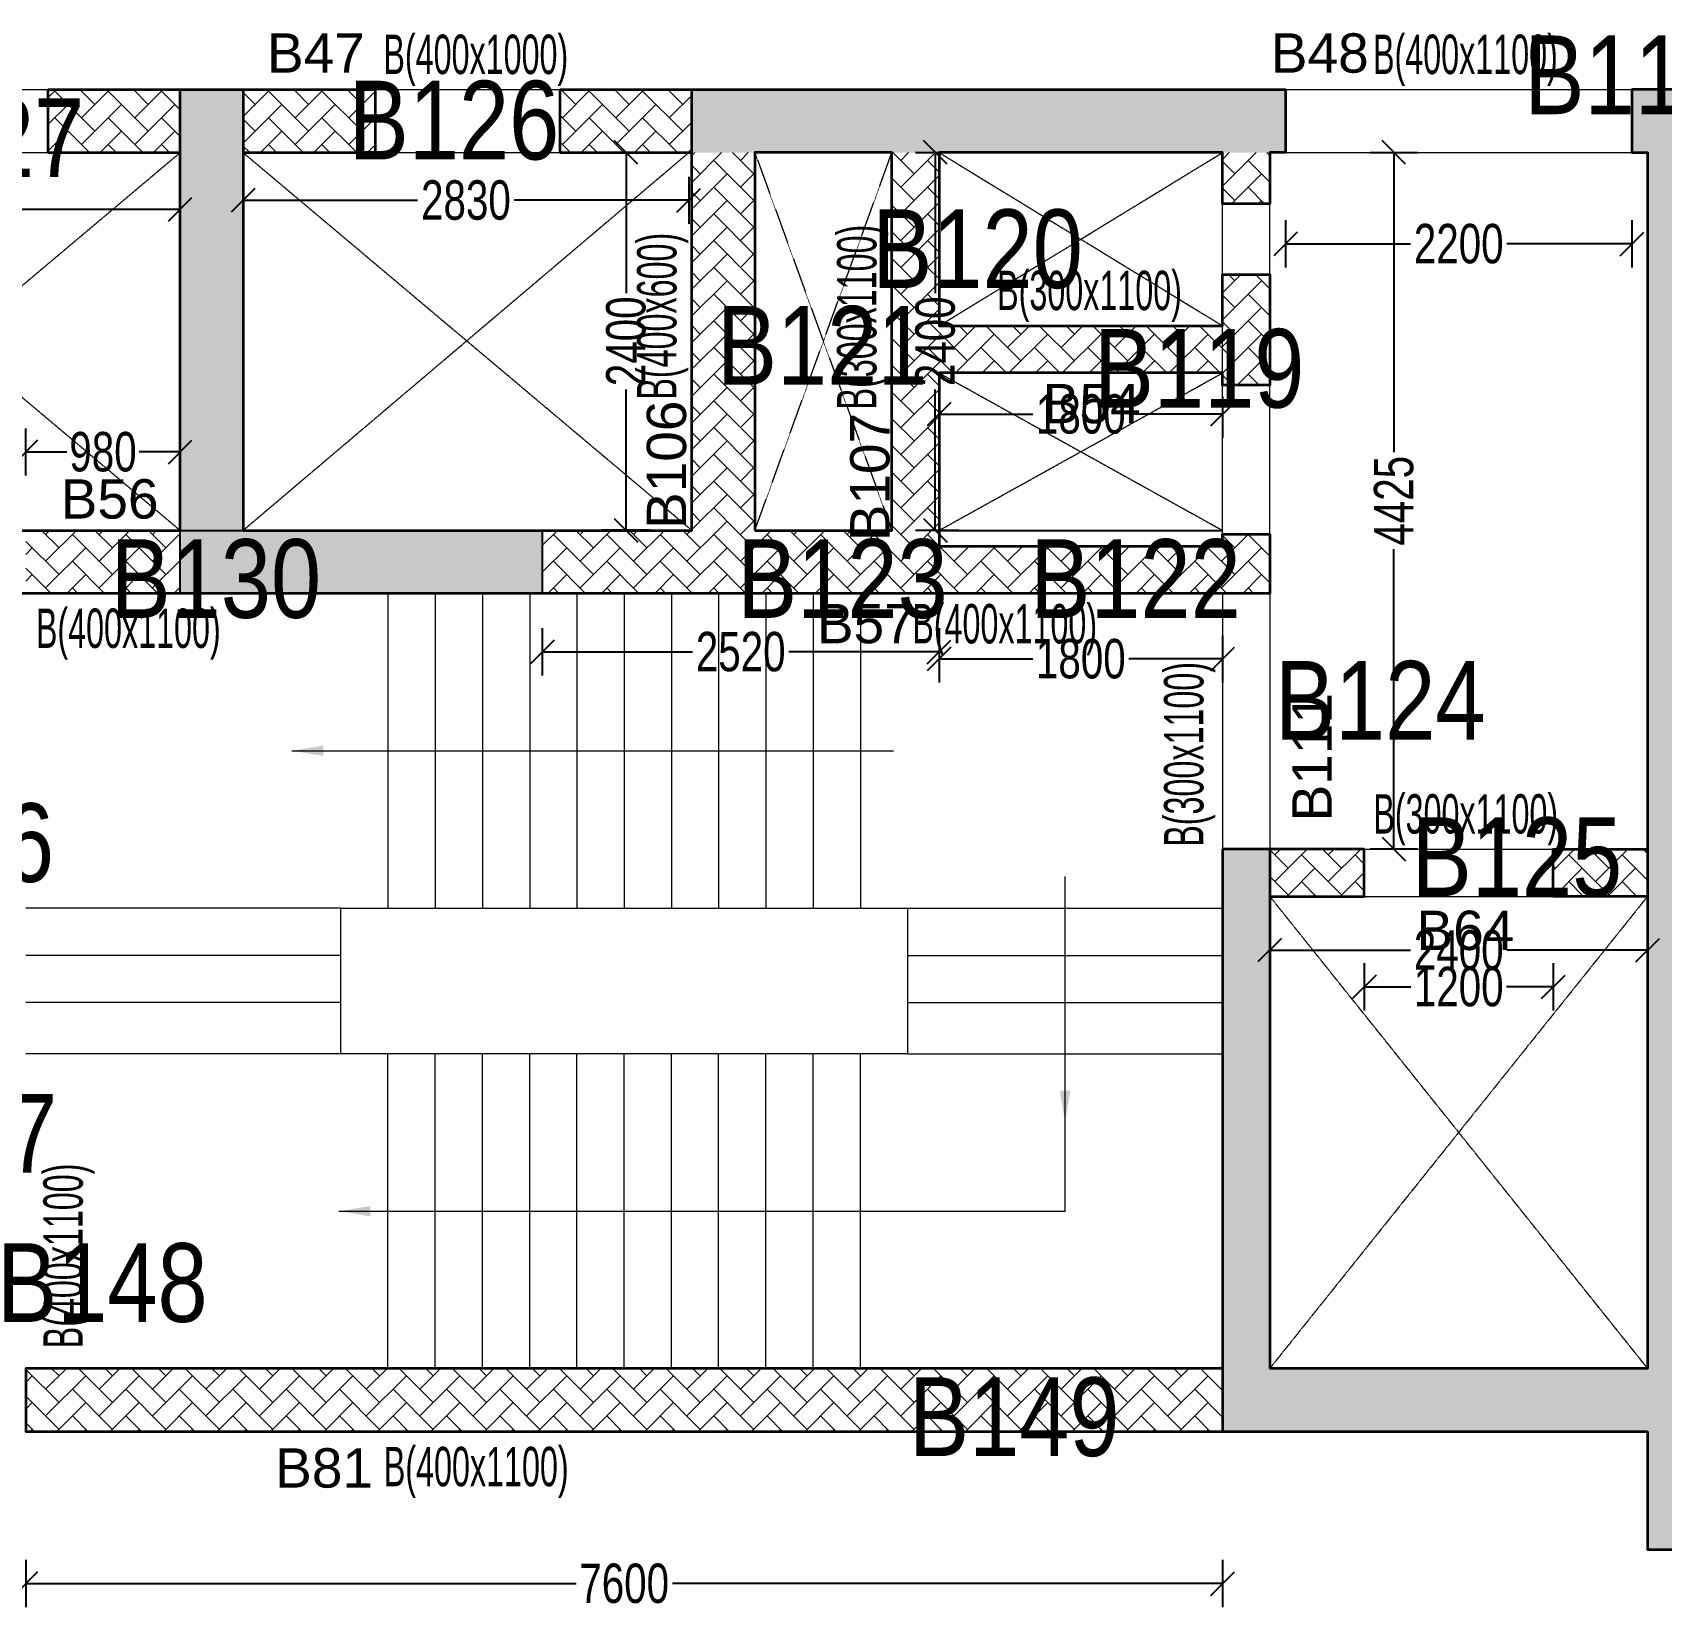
# Model space of a CAD drawing. Header units: millimetres. Extents: x 35 to 69480, y 49 to 28875.
# Drawn here: x 17405 to 27749, y 2217 to 12235 of the extents above; entities that cross this region are included whole.
import ezdxf
from ezdxf.enums import TextEntityAlignment as Align

# ---------------------------------------------------------------- set-up
doc = ezdxf.new("R2010")
doc.units = ezdxf.units.MM
doc.linetypes.add('HIDDEN', pattern=[0.375, 0.25, -0.125])
for name, color, linetype, lineweight in [('A-ANNO-DIMS', 8, 'Continuous', 15), ('A-DETL-MISC', 35, 'Continuous', 15), ('A-HIDD-ABVE', 8, 'HIDDEN', 20), ('S-BEAM', 7, 'Continuous', 18), ('S-BEAM-IDEN', 2, 'Continuous', 9), ('S-COL HATCH', 9, 'Continuous', 0), ('S-COLS', 5, 'Continuous', 35)]:
    doc.layers.add(name, color=color, linetype=linetype, lineweight=lineweight)
for name, color, linetype in [('Abhinav working', 6, 'Continuous'), ('Beam Nos', 7, 'Continuous'), ('changes', 7, 'Continuous'), ('SECTION LINE', 4, 'Continuous')]:
    doc.layers.add(name, color=color, linetype=linetype)
doc.styles.add('Dim.s & Anno.(Misc.)', font='ARIALN.TTF')
doc.styles.add('SC-BBS1', font='SansSerif')
doc.styles.add('SOBHA', font='swisscl.ttf')
doc.styles.add('Swis721 LtCn BT', font='swisscl.ttf', dxfattribs={"width": 0.9, "height": 233.355162})
doc.dimstyles.new('A-GFC-100', dxfattribs={"dimscale": 100, "dimtxt": 1.75, "dimasz": 1.5, "dimexe": 1.5, "dimexo": 0, "dimgap": 1, "dimtad": 1, "dimdsep": 46, "dimtxsty": 'Dim.s & Anno.(Misc.)', "dimblk": 'ARCHTICK', "dimcen": 0, "dimdle": 1.5, "dimclrd": 256, "dimclre": 8, "dimclrt": 6, "dimazin": 2, "dimtfac": 1, "dimtix": 1, "dimtmove": 2, "dimatfit": 3, "dimfxl": 1, "dimtolj": 1, "dimlwd": -1, "dimlwe": 9, "dimarcsym": 0})
doc.dimstyles.new('S-100', dxfattribs={"dimscale": 100, "dimtxt": 2.5, "dimasz": 1.5, "dimexe": 1.5, "dimexo": 1.5, "dimgap": 0.1, "dimtad": 0, "dimdec": 0, "dimrnd": 0.0005, "dimzin": 0, "dimdsep": 46, "dimtxsty": 'SOBHA', "dimblk": 'OBLIQUE', "dimcen": 0.09, "dimclrd": 8, "dimclre": 8, "dimclrt": 6, "dimadec": 0, "dimazin": 0, "dimtfac": 1, "dimtdec": 0, "dimtofl": 0, "dimtmove": 0, "dimatfit": 3, "dimfxl": 1.5, "dimfxlon": 1, "dimtolj": 1, "dimtzin": 0, "dimlwd": -1, "dimlwe": -1, "dimarcsym": 0})
pattern_1 = [(45, (-31802317.5, 20729084.55), (0, 169.7056275), [360, -120]), (135, (-31802232.65, 20729169.4), (1e-14, 169.7056275), [360, -120])]
pattern_2 = [(45, (-31618808, 20746156.34), (0, 169.7056275), [360, -120]), (135, (-31618723.15, 20746241.2), (1e-14, 169.7056275), [360, -120])]

# ---------------------------------------------------------------- blocks, each defined once
blk = doc.blocks.new('_ARCHTICK')
at = {"color": 0, "linetype": 'ByBlock', "const_width": 0.15}
blk.add_lwpolyline([(-0.5, -0.5), (0.5, 0.5)], dxfattribs=at)
blk = doc.blocks.new('A$Cbe320e20')
at = {"layer": 'S-COL HATCH'}
h = blk.add_hatch(dxfattribs=at)
h.set_pattern_fill('AR-HBONE', color=256, scale=30)
h.set_pattern_definition(pattern_2)
h.paths.add_polyline_path([(5935, 2400), (5935, 2800), (5095, 2800), (5095, 2400)])
at = {"layer": 'S-COL HATCH', "transparency": 33554687}
h = blk.add_hatch(color=256, dxfattribs=at)
h.dxf.hatch_style = 1
h.paths.add_polyline_path([(5934, 2800), (6334, 2800), (6334, 0), (5934, 0)])
at = {"layer": 'S-COL HATCH'}
h = blk.add_hatch(dxfattribs=at)
h.set_pattern_fill('AR-HBONE', color=256, scale=30)
h.set_pattern_definition(pattern_2)
h.paths.add_polyline_path([(7175, 2400), (7175, 2800), (6335, 2800), (6335, 2400)])
h = blk.add_hatch(dxfattribs=at)
h.set_pattern_fill('AR-HBONE', color=256, scale=30)
h.set_pattern_definition(pattern_2)
h.paths.add_polyline_path([(9185, 2400), (9185, 2800), (8345, 2800), (8345, 2400), (8675, 2400)])
at = {"layer": 'S-COL HATCH', "transparency": 33554687}
h = blk.add_hatch(color=256, dxfattribs=at)
h.dxf.hatch_style = 1
h.paths.add_polyline_path([(9184, 2800), (12954, 2800), (12954, 2400), (9184, 2400)])
h = blk.add_hatch(color=256, dxfattribs=at)
h.dxf.hatch_style = 1
h.paths.add_polyline_path([(12854, -2025), (12554, -2025), (12554, -5325), (12554, -5725), (15254, -5725), (15254, -6475), (15654, -6475), (15654, -5325), (15654, -5325), (15654, 2800), (15154, 2800), (15154, 2400), (15254, 2400), (15254, -5325), (15254, -5325), (12854, -5325), (12854, -5325)])
at = {"layer": 'S-COL HATCH'}
h = blk.add_hatch(dxfattribs=at)
h.set_pattern_fill('AR-HBONE', color=256, scale=30)
h.set_pattern_definition(pattern_1)
h.paths.add_polyline_path([(10454, 2400), (10754, 2400), (10754, 1300), (12554, 1300), (12554, 1625), (12854, 1625), (12854, 922), (12554, 922), (12554, 1000), (10754, 1000), (10754, -100), (12554, -100), (12554, -23), (12854, -23), (12854, -400), (8234, -400), (8234, 0), (10454, 0)])
h = blk.add_hatch(dxfattribs=at)
h.set_pattern_fill('AR-HBONE', color=256, scale=30)
h.set_pattern_definition(pattern_1)
h.paths.add_polyline_path([(9184, 0), (9584, 0), (9584, 2400), (9184, 2400)])
h = blk.add_hatch(dxfattribs=at)
h.set_pattern_fill('AR-HBONE', color=256, scale=30)
h.set_pattern_definition(pattern_1)
h.paths.add_polyline_path([(12554, 2400), (12854, 2400), (12854, 2075), (12554, 2075)])
h = blk.add_hatch(dxfattribs=at)
h.set_pattern_fill('AR-HBONE', color=256, scale=30)
h.set_pattern_definition(pattern_1)
h.paths.add_polyline_path([(5934, 0), (4954, 0), (4954, -400), (5934, -400)])
at = {"layer": 'S-COL HATCH', "transparency": 33554687}
h = blk.add_hatch(color=256, dxfattribs=at)
h.dxf.hatch_style = 1
h.paths.add_polyline_path([(5934, 0), (8234, 0), (8234, -400), (5934, -400)])
at = {"layer": 'S-COL HATCH'}
h = blk.add_hatch(dxfattribs=at)
h.set_pattern_fill('AR-HBONE', color=256, scale=30)
h.set_pattern_definition([(45, (-31802317.5, 20677155.55), (0, 169.7056275), [360, -120]), (135, (-31802232.65, 20677240.4), (1e-14, 169.7056275), [360, -120])])
h.paths.add_polyline_path([(13454, -2025), (12854, -2025), (12854, -2325), (13454, -2325)])
h.paths.add_polyline_path([(15254, -2025), (14654, -2025), (14654, -2325), (15254, -2325)])
h = blk.add_hatch(dxfattribs=at)
h.set_pattern_fill('AR-HBONE', color=256, scale=30)
h.set_pattern_definition(pattern_1)
h.paths.add_polyline_path([(4954, -5325), (12554, -5325), (12554, -5725), (4954, -5725)])
at = {"layer": 'changes'}
blk.add_lwpolyline([(5934, 0), (8234, 0), (8234, -400), (5934, -400)], close=True, dxfattribs=at)
at = {"layer": 'S-COLS'}
for p, q in [((5095, 2800), (5095, 2400)), ((5095, 2800), (7175, 2800)), ((7175, 2400), (7175, 2800)), ((8345, 2800), (8345, 2400)), ((8345, 2800), (9184, 2800)), ((5095, 2400), (5934, 2400)), ((6334, 2400), (7175, 2400)), ((8345, 2400), (9184, 2400)), ((12554, -2025), (12554, -5325)), ((12854, -2025), (12854, -5325)), ((12554, -5325), (12554, -5725))]:
    blk.add_line(p, q, dxfattribs=at)
for points in [[(9184, 2800), (12954, 2800), (12954, 2400), (12854, 2400), (12854, 2075), (12554, 2075), (12554, 2400), (11654, 2400), (10754, 2400), (10754, 1300), (12554, 1300), (12554, 1625), (12854, 1625), (12854, 922), (12554, 922), (12554, 1000), (10754, 1000), (10754, -100), (11654, -100), (12554, -100), (12554, -23), (12854, -23), (12854, -400), (10754, -400), (10754, -400), (-400, -400)], [(3084, 2800), (3084, 0), (5934, 0), (5934, 2800)], [(5934, 2800), (6334, 2800)], [(6334, 2800), (6334, 0), (9184, 0), (9184, 2800)], [(15654, -5325), (15654, 2800), (15154, 2800), (15154, 2400), (15254, 2400), (15254, -5325), (12854, -5325)], [(12854, -2325), (13454, -2325), (13454, -2025), (12554, -2025)], [(15254, -2325), (14654, -2325), (14654, -2025), (15254, -2025)], [(12554, -5325), (4954, -5325), (4954, -5725), (15254, -5725)], [(15254, -5725), (15254, -6475), (15654, -6475), (15654, -5325)]]:
    blk.add_lwpolyline(points, dxfattribs=at)
blk.add_lwpolyline([(9584, 0), (10454, 0), (10454, 2400), (9584, 2400)], close=True, dxfattribs=at)
blk = doc.blocks.new('_OBLIQUE')
at = {"color": 0, "linetype": 'ByBlock'}
blk.add_line((-0.5, -0.5), (0.5, 0.5), dxfattribs=at)
blk = doc.blocks.new('*D253')
at = {"layer": 'Abhinav working', "color": 8, "transparency": 16777216}
for p, q in [((25362, 11042), (25362, 10742)), ((27562, 11042), (27562, 10742)), ((25362, 10892), (26155, 10892)), ((27562, 10892), (26768, 10892))]:
    blk.add_line(p, q, dxfattribs=at)
at = {"layer": 'Defpoints', "color": 0, "transparency": 16777216}
for p in [(25362, 11873), (27562, 11873), (27562, 10892)]:
    blk.add_point(p, dxfattribs=at)
at = {"layer": 'Abhinav working', "color": 8, "transparency": 16777216, "xscale": 150, "yscale": 150, "zscale": 150, "rotation": 180}
blk.add_blockref('_OBLIQUE', (25362, 10892), dxfattribs=at)
at = {"layer": 'Abhinav working', "color": 8, "transparency": 16777216, "xscale": 150, "yscale": 150, "zscale": 150}
blk.add_blockref('_OBLIQUE', (27562, 10892), dxfattribs=at)
at = {"layer": 'Abhinav working', "color": 6, "transparency": 16777216, "insert": (26462, 10892), "char_height": 250, "attachment_point": 5, "style": 'SOBHA'}
blk.add_mtext('\\A1;2200', dxfattribs=at)
blk = doc.blocks.new('*D254')
at = {"layer": 'Abhinav working', "color": 8, "transparency": 16777216}
for p, q in [((25900, 11473), (26200, 11473)), ((26050, 11473), (26050, 9568)), ((26050, 7048), (26050, 8952)), ((25900, 7048), (26200, 7048))]:
    blk.add_line(p, q, dxfattribs=at)
at = {"layer": 'Defpoints', "color": 0, "transparency": 16777216}
for p in [(25262, 11473), (25262, 7048), (26050, 7048)]:
    blk.add_point(p, dxfattribs=at)
at = {"layer": 'Abhinav working', "color": 8, "transparency": 16777216, "xscale": 150, "yscale": 150, "zscale": 150}
for p, rotation in [((26050, 11473), 90), ((26050, 7048), 270)]:
    blk.add_blockref('_OBLIQUE', p, dxfattribs=dict(at, rotation=rotation))
at = {"layer": 'Abhinav working', "color": 6, "transparency": 16777216, "insert": (26050, 9260), "char_height": 250, "attachment_point": 5, "rotation": 90, "style": 'SOBHA'}
blk.add_mtext('\\A1;4425', dxfattribs=at)
blk = doc.blocks.new('*D255')
at = {"layer": 'Abhinav working', "color": 8, "transparency": 16777216}
for p, q in [((23012, 11473), (23288, 11473)), ((23138, 11473), (23138, 10579)), ((23138, 9073), (23138, 9966)), ((23012, 9073), (23288, 9073))]:
    blk.add_line(p, q, dxfattribs=at)
at = {"layer": 'Defpoints', "color": 0, "transparency": 16777216}
for p in [(22862, 11473), (23138, 11473), (22862, 9073)]:
    blk.add_point(p, dxfattribs=at)
at = {"layer": 'Abhinav working', "color": 8, "transparency": 16777216, "xscale": 150, "yscale": 150, "zscale": 150}
for p, rotation in [((23138, 11473), 90), ((23138, 9073), 270)]:
    blk.add_blockref('_OBLIQUE', p, dxfattribs=dict(at, rotation=rotation))
at = {"layer": 'Abhinav working', "color": 6, "transparency": 16777216, "insert": (23138, 10273), "char_height": 250, "attachment_point": 5, "rotation": 90, "style": 'SOBHA'}
blk.add_mtext('\\A1;2400', dxfattribs=at)
blk = doc.blocks.new('*D256')
at = {"layer": 'Abhinav working', "color": 8, "transparency": 16777216}
for p, q in [((21324, 11473), (21024, 11473)), ((21174, 11473), (21174, 10579)), ((21174, 9073), (21174, 9966)), ((21324, 9073), (21024, 9073))]:
    blk.add_line(p, q, dxfattribs=at)
at = {"layer": 'Defpoints', "color": 0, "transparency": 16777216}
for p in [(21174, 11473), (21992, 11473), (21992, 9073)]:
    blk.add_point(p, dxfattribs=at)
at = {"layer": 'Abhinav working', "color": 8, "transparency": 16777216, "xscale": 150, "yscale": 150, "zscale": 150}
for p, rotation in [((21174, 11473), 90), ((21174, 9073), 270)]:
    blk.add_blockref('_OBLIQUE', p, dxfattribs=dict(at, rotation=rotation))
at = {"layer": 'Abhinav working', "color": 6, "transparency": 16777216, "insert": (21174, 10273), "char_height": 250, "attachment_point": 5, "rotation": 90, "style": 'SOBHA'}
blk.add_mtext('\\A1;2400', dxfattribs=at)
blk = doc.blocks.new('*D257')
at = {"layer": 'Abhinav working', "color": 8, "transparency": 16777216}
for p, q in [((23162, 8405), (23162, 8105)), ((24962, 8405), (24962, 8105)), ((23162, 8255), (23758, 8255)), ((24962, 8255), (24366, 8255))]:
    blk.add_line(p, q, dxfattribs=at)
at = {"layer": 'Defpoints', "color": 0, "transparency": 16777216}
for p in [(23162, 8673), (24962, 8673), (24962, 8255)]:
    blk.add_point(p, dxfattribs=at)
at = {"layer": 'Abhinav working', "color": 8, "transparency": 16777216, "xscale": 150, "yscale": 150, "zscale": 150, "rotation": 180}
blk.add_blockref('_OBLIQUE', (23162, 8255), dxfattribs=at)
at = {"layer": 'Abhinav working', "color": 8, "transparency": 16777216, "xscale": 150, "yscale": 150, "zscale": 150}
blk.add_blockref('_OBLIQUE', (24962, 8255), dxfattribs=at)
at = {"layer": 'Abhinav working', "color": 6, "transparency": 16777216, "insert": (24062, 8255), "char_height": 250, "attachment_point": 5, "style": 'SOBHA'}
blk.add_mtext('\\A1;1800', dxfattribs=at)
blk = doc.blocks.new('*D307')
at = {"layer": 'Abhinav working', "color": 8, "transparency": 16777216}
for p, q in [((20642, 8450), (20642, 8150)), ((23162, 8450), (23162, 8150)), ((20642, 8300), (21595, 8300)), ((23162, 8300), (22208, 8300))]:
    blk.add_line(p, q, dxfattribs=at)
at = {"layer": 'Defpoints', "color": 0, "transparency": 16777216}
for p in [(20642, 8673), (23162, 8673), (23162, 8300)]:
    blk.add_point(p, dxfattribs=at)
at = {"layer": 'Abhinav working', "color": 8, "transparency": 16777216, "xscale": 150, "yscale": 150, "zscale": 150, "rotation": 180}
blk.add_blockref('_OBLIQUE', (20642, 8300), dxfattribs=at)
at = {"layer": 'Abhinav working', "color": 8, "transparency": 16777216, "xscale": 150, "yscale": 150, "zscale": 150}
blk.add_blockref('_OBLIQUE', (23162, 8300), dxfattribs=at)
at = {"layer": 'Abhinav working', "color": 6, "transparency": 16777216, "insert": (21902, 8300), "char_height": 250, "attachment_point": 5, "style": 'SOBHA'}
blk.add_mtext('\\A1;2520', dxfattribs=at)
blk = doc.blocks.new('*D308')
at = {"layer": 'Abhinav working', "color": 8, "transparency": 16777216}
for p, q in [((23162, 9923), (23162, 9660)), ((24962, 9923), (24962, 9660)), ((23162, 9810), (23758, 9810)), ((24962, 9810), (24366, 9810))]:
    blk.add_line(p, q, dxfattribs=at)
at = {"layer": 'Defpoints', "color": 0, "transparency": 16777216}
for p in [(23162, 10073), (24962, 10073), (24962, 9810)]:
    blk.add_point(p, dxfattribs=at)
at = {"layer": 'Abhinav working', "color": 8, "transparency": 16777216, "xscale": 150, "yscale": 150, "zscale": 150, "rotation": 180}
blk.add_blockref('_OBLIQUE', (23162, 9810), dxfattribs=at)
at = {"layer": 'Abhinav working', "color": 8, "transparency": 16777216, "xscale": 150, "yscale": 150, "zscale": 150}
blk.add_blockref('_OBLIQUE', (24962, 9810), dxfattribs=at)
at = {"layer": 'Abhinav working', "color": 6, "transparency": 16777216, "insert": (24062, 9810), "char_height": 250, "attachment_point": 5, "style": 'SOBHA'}
blk.add_mtext('\\A1;1800', dxfattribs=at)
blk = doc.blocks.new('*D309')
at = {"layer": 'Abhinav working', "color": 8, "transparency": 16777216}
for p, q in [((25262, 6555), (25262, 6255)), ((27662, 6555), (27662, 6255)), ((25262, 6405), (26155, 6405)), ((27662, 6405), (26768, 6405))]:
    blk.add_line(p, q, dxfattribs=at)
at = {"layer": 'Defpoints', "color": 0, "transparency": 16777216}
for p in [(25262, 7048), (27662, 7048), (27662, 6405)]:
    blk.add_point(p, dxfattribs=at)
at = {"layer": 'Abhinav working', "color": 8, "transparency": 16777216, "xscale": 150, "yscale": 150, "zscale": 150}
for p, rotation in [((25262, 6405), 179.9998198971608), ((27662, 6405), 359.9998198971608)]:
    blk.add_blockref('_OBLIQUE', p, dxfattribs=dict(at, rotation=rotation))
at = {"layer": 'Abhinav working', "color": 6, "transparency": 16777216, "insert": (26462, 6405), "char_height": 250, "attachment_point": 5, "rotation": 359.9998, "style": 'SOBHA'}
blk.add_mtext('\\A1;2400', dxfattribs=at)
blk = doc.blocks.new('*D310')
at = {"layer": 'Abhinav working', "color": 8, "transparency": 16777216}
for p, q in [((18742, 11319), (18742, 11019)), ((21572, 11319), (21572, 11019)), ((18742, 11169), (19850, 11169)), ((21572, 11169), (20463, 11169))]:
    blk.add_line(p, q, dxfattribs=at)
at = {"layer": 'Defpoints', "color": 0, "transparency": 16777216}
for p in [(18742, 11473), (21572, 11473), (21572, 11169)]:
    blk.add_point(p, dxfattribs=at)
at = {"layer": 'Abhinav working', "color": 8, "transparency": 16777216, "xscale": 150, "yscale": 150, "zscale": 150, "rotation": 180}
blk.add_blockref('_OBLIQUE', (18742, 11169), dxfattribs=at)
at = {"layer": 'Abhinav working', "color": 8, "transparency": 16777216, "xscale": 150, "yscale": 150, "zscale": 150}
blk.add_blockref('_OBLIQUE', (21572, 11169), dxfattribs=at)
at = {"layer": 'Abhinav working', "color": 6, "transparency": 16777216, "insert": (20157, 11169), "char_height": 250, "attachment_point": 5, "style": 'SOBHA'}
blk.add_mtext('\\A1;2830', dxfattribs=at)
blk = doc.blocks.new('*D311')
at = {"layer": 'Abhinav working', "color": 8, "transparency": 16777216}
for p, q in [((15492, 11261), (15492, 10961)), ((18342, 11261), (18342, 10961)), ((15492, 11111), (16610, 11111)), ((18342, 11111), (17223, 11111))]:
    blk.add_line(p, q, dxfattribs=at)
at = {"layer": 'Defpoints', "color": 0, "transparency": 16777216}
for p in [(15492, 11473), (18342, 11473), (18342, 11111)]:
    blk.add_point(p, dxfattribs=at)
at = {"layer": 'Abhinav working', "color": 8, "transparency": 16777216, "xscale": 150, "yscale": 150, "zscale": 150, "rotation": 180}
blk.add_blockref('_OBLIQUE', (15492, 11111), dxfattribs=at)
at = {"layer": 'Abhinav working', "color": 8, "transparency": 16777216, "xscale": 150, "yscale": 150, "zscale": 150}
blk.add_blockref('_OBLIQUE', (18342, 11111), dxfattribs=at)
at = {"layer": 'Abhinav working', "color": 6, "transparency": 16777216, "insert": (16917, 11111), "char_height": 250, "attachment_point": 5, "style": 'SOBHA'}
blk.add_mtext('\\A1;2850', dxfattribs=at)
blk = doc.blocks.new('*D314')
at = {"layer": 'Abhinav working', "color": 8, "transparency": 16777216}
for p, q in [((17362, 9420), (17362, 9720)), ((18342, 9420), (18342, 9720)), ((17362, 9570), (17623, 9570)), ((18342, 9570), (18081, 9570))]:
    blk.add_line(p, q, dxfattribs=at)
at = {"layer": 'Defpoints', "color": 0, "transparency": 16777216}
for p in [(18342, 9570), (17362, 8673), (18342, 8673)]:
    blk.add_point(p, dxfattribs=at)
at = {"layer": 'Abhinav working', "color": 8, "transparency": 16777216, "xscale": 150, "yscale": 150, "zscale": 150, "rotation": 180}
blk.add_blockref('_OBLIQUE', (17362, 9570), dxfattribs=at)
at = {"layer": 'Abhinav working', "color": 8, "transparency": 16777216, "xscale": 150, "yscale": 150, "zscale": 150}
blk.add_blockref('_OBLIQUE', (18342, 9570), dxfattribs=at)
at = {"layer": 'Abhinav working', "color": 6, "transparency": 16777216, "insert": (17852, 9570), "char_height": 250, "attachment_point": 5, "style": 'SOBHA'}
blk.add_mtext('\\A1;980', dxfattribs=at)
blk = doc.blocks.new('*D322')
at = {"layer": 'Abhinav working', "color": 8, "transparency": 16777216}
for p, q in [((17362, 2531), (17362, 2231)), ((24962, 2531), (24962, 2231)), ((17362, 2381), (20856, 2381)), ((24962, 2381), (21468, 2381))]:
    blk.add_line(p, q, dxfattribs=at)
at = {"layer": 'Defpoints', "color": 0, "transparency": 16777216}
for p in [(17362, 3348), (24962, 3348), (24962, 2381)]:
    blk.add_point(p, dxfattribs=at)
at = {"layer": 'Abhinav working', "color": 8, "transparency": 16777216, "xscale": 150, "yscale": 150, "zscale": 150, "rotation": 180}
blk.add_blockref('_OBLIQUE', (17362, 2381), dxfattribs=at)
at = {"layer": 'Abhinav working', "color": 8, "transparency": 16777216, "xscale": 150, "yscale": 150, "zscale": 150}
blk.add_blockref('_OBLIQUE', (24962, 2381), dxfattribs=at)
at = {"layer": 'Abhinav working', "color": 6, "transparency": 16777216, "insert": (21162, 2381), "char_height": 250, "attachment_point": 5, "style": 'SOBHA'}
blk.add_mtext('\\A1;7600', dxfattribs=at)
blk = doc.blocks.new('*D359')
at = {"layer": 'Abhinav working', "color": 8, "transparency": 16777216}
for p, q in [((25862, 6322), (25862, 6022)), ((27062, 6322), (27062, 6022)), ((25862, 6172), (26158, 6172)), ((27062, 6172), (26766, 6172))]:
    blk.add_line(p, q, dxfattribs=at)
at = {"layer": 'Defpoints', "color": 0, "transparency": 16777216}
for p in [(25862, 6748), (27062, 6748), (27062, 6172)]:
    blk.add_point(p, dxfattribs=at)
at = {"layer": 'Abhinav working', "color": 8, "transparency": 16777216, "xscale": 150, "yscale": 150, "zscale": 150}
for p, rotation in [((25862, 6172), 180.0031793849266), ((27062, 6172), 0.0031793849266178)]:
    blk.add_blockref('_OBLIQUE', p, dxfattribs=dict(at, rotation=rotation))
at = {"layer": 'Abhinav working', "color": 6, "transparency": 16777216, "insert": (26462, 6172), "char_height": 250, "attachment_point": 5, "rotation": 0.0032, "style": 'SOBHA'}
blk.add_mtext('\\A1;1200', dxfattribs=at)

msp = doc.modelspace()

# ---------------------------------------------------------------- linework, layer by layer
at = {"layer": 'A-ANNO-DIMS', "ltscale": 500, "elevation": 0}
msp.add_lwpolyline([(23172, 4746.5), (23962, 4746.6), (23962, 5311.5)], dxfattribs=at)
at = {"layer": 'A-DETL-MISC'}
for p, q in [((19662, 8671.8), (19662, 6671.8)), ((19962, 8671.8), (19962, 6671.8)), ((20262, 8671.8), (20262, 6671.8)), ((20562, 8671.8), (20562, 6671.8)), ((20862, 8671.8), (20862, 6671.8)), ((21162, 8671.8), (21162, 6671.8)), ((21462, 8671.8), (21462, 6671.8)), ((21762, 8671.8), (21762, 6671.8)), ((22062, 8671.8), (22062, 6671.8)), ((22362, 8671.8), (22362, 6671.8)), ((22662, 8671.7), (22662, 6671.8)), ((19662, 3746.6), (19662, 5746.6)), ((19962, 3746.6), (19962, 5746.6)), ((20262, 3746.6), (20262, 5746.6)), ((20562, 3746.6), (20562, 5746.6)), ((20862, 3746.6), (20862, 5746.6)), ((21162, 3746.6), (21162, 5746.6)), ((21462, 3746.6), (21462, 5746.6)), ((21762, 3746.6), (21762, 5746.6)), ((22062, 3746.6), (22062, 5746.6)), ((22362, 3746.6), (22362, 5746.6)), ((22662, 3746.7), (22662, 5746.6))]:
    msp.add_line(p, q, dxfattribs=at)
at = {"layer": 'A-DETL-MISC', "elevation": 0}
for points in [[(19362, 6671.8), (17362, 6671.8)], [(22962, 6671.8), (24962, 6671.8)], [(19362, 6371.8), (17362, 6371.8)], [(22962, 6371.8), (24962, 6371.8)], [(19362, 6071.8), (17362, 6071.8)], [(22962, 6071.8), (24962, 6071.8)], [(19362, 5746.6), (17362, 5746.6)], [(22962, 5746.6), (24962, 5746.6)]]:
    msp.add_lwpolyline(points, dxfattribs=at)
msp.add_lwpolyline([(22962, 6671.8), (22962, 5746.6), (19362, 5746.6), (19362, 6671.8)], close=True, dxfattribs=at)
at = {"layer": 'A-HIDD-ABVE', "linetype": 'HIDDEN'}
for p, q in [((15492, 11471.8), (18342, 9071.8)), ((15492, 9071.8), (18342, 11471.8)), ((18742, 11471.8), (21592, 9071.8)), ((18742, 9071.8), (21572, 11471.8)), ((21992, 11471.8), (22862, 9071.8)), ((21992, 9071.8), (22862, 11471.8)), ((23162, 11471.8), (24962, 10371.8)), ((23162, 10371.8), (24962, 11471.8)), ((23162, 10071.8), (24962, 9071.8)), ((23162, 9071.8), (24962, 10071.8)), ((25262, 6746.6), (27662, 3746.6)), ((25262, 3746.6), (27662, 6746.6))]:
    msp.add_line(p, q, dxfattribs=at)
at = {"layer": 'S-BEAM', "linetype": 'HIDDEN'}
for p, q in [((15492, 11871.8), (18342, 11871.8)), ((18742, 11871.8), (19557.7, 11871.8)), ((19582, 11871.8), (21592, 11871.8)), ((25362.1, 11871.8), (27562, 11871.8)), ((25262, 9049.3), (25262, 11471.8)), ((25362.1, 11471.8), (27562, 11471.8)), ((25262, 8671.8), (25262, 7046.6)), ((25862, 7046.6), (27062, 7046.6))]:
    msp.add_line(p, q, dxfattribs=at)
at = {"layer": 'S-BEAM'}
for p, q in [((15492, 11471.8), (18342, 11471.8)), ((18742, 11471.8), (21572, 11471.8)), ((24962, 9049.3), (24962, 11471.8)), ((24962, 8671.8), (24962, 7046.6)), ((25862, 6746.6), (27062, 6746.6))]:
    msp.add_line(p, q, dxfattribs=at)
at = {"layer": 'SECTION LINE'}
msp.add_line((23162, 9071.8), (24962, 9071.8), dxfattribs=at)

# ---------------------------------------------------------------- block references
at = {"layer": 'S-COLS'}
msp.add_blockref('A$Cbe320e20', (12407.7, 9071.8), dxfattribs=at)

# ---------------------------------------------------------------- texts
at = {"layer": 'Abhinav working', "char_height": 500, "attachment_point": 1, "style": 'Dim.s & Anno.(Misc.)'}
for s, insert in [('B118', (26878.9, 12216, 0)), ('B126', (19412.3, 11928.3, 0)), ('B127', (16395.3, 11816, 0)), ('B120', (22737.3, 11111.1, 0)), ('B121', (21750.7, 10497, 0)), ('B119', (24144.5, 10351.6, 0)), ('B130', (17899.8, 9016, 0)), ('B123', (21879.2, 9016, 0)), ('B122', (23740.7, 9016, 0)), ('B124', (25294.8, 8242.3, 0)), ('B146', (16203.8, 7338.4, 0)), ('B125', (26163, 7248.5, 0)), ('B147', (16223.5, 5490.8, 0)), ('B148', (17179.2, 4543.2, 0)), ('B149', (22970.5, 3690.8, 0))]:
    msp.add_mtext_dynamic_manual_height_columns(s, width=21149.247, gutter_width=5423.5, heights=[0], dxfattribs=dict(at, insert=insert))
at = {"layer": 'Beam Nos', "style": 'SC-BBS1'}
for s, p in [('B47', (19204.1, 11904.7)), ('B48', (25579.6, 11904.7)), ('B54', (24130.3, 9677.6)), ('B56', (17894.1, 9071.8)), ('B57', (22696.8, 8279.5)), ('B64', (26504.4, 6330.7)), ('B81', (19256.1, 2915.5))]:
    msp.add_text(s, height=250, dxfattribs=at).set_placement(p, align=Align.BOTTOM_CENTER)
for s, p in [('B106', (21630.4, 9488.7)), ('B107', (22922, 9410.2)), ('B111', (25730.1, 7630.7))]:
    msp.add_text(s, height=250, rotation=90, dxfattribs=at).set_placement(p, align=Align.BOTTOM_CENTER)
at = {"layer": 'S-BEAM-IDEN', "style": 'Swis721 LtCn BT', "width": 0.8}
for s, rotation, p in [('B(400x1000)', 360, (19632.7, 11971.2)), ('B(400x1100)', 360, (25917.5, 11971.2)), ('B(300x1100)', 90, (22764, 9839.9)), ('B(400x600)', 90, (21494, 9902.5)), ('B(300x1100)', 360, (23530.4, 10471.2)), ('B(400x1100)', 360, (17425.7, 8325.1)), ('B(400x1100)', 360, (22991.6, 8353.9)), ('B(300x1100)', 90, (24840.6, 7061.9)), ('B(300x1100)', 360, (25919.7, 7146)), ('B(400x1100)', 90, (17723.2, 3875.3)), ('B(400x1100)', 360, (19635.4, 2999.3))]:
    msp.add_text(s, height=250, rotation=rotation, dxfattribs=at).set_placement(p)

# ---------------------------------------------------------------- dimensions: what is measured, and where the dimension line sits
at = {"layer": 'Abhinav working'}
for base, p1, p2, picture, middle in [((27561.7, 10892.2), (25361.7, 11872.7, 0), (27561.7, 11872.7, 0), '*D253', (26461.7, 10892.2)), ((21571.7, 11169.1), (18741.7, 11472.7, 0), (21571.7, 11472.7, 0), '*D310', (20156.7, 11169.1)), ((18341.7, 9570.2), (17361.7, 8672.7, 0), (18341.7, 8672.7, 0), '*D314', (17851.7, 9570.2)), ((23161.7, 8300.4), (20641.7, 8672.7, 0), (23161.7, 8672.7, 0), '*D307', (21901.7, 8300.4)), ((24961.7, 8255.1), (23161.7, 8672.7, 0), (24961.7, 8672.7, 0), '*D257', (24061.7, 8255.1)), ((24961.7, 2380.6), (17361.7, 3347.5, 0), (24961.7, 3347.5, 0), '*D322', (21161.7, 2380.6))]:
    dim = msp.add_linear_dim(base=base, p1=p1, p2=p2, dimstyle='S-100', dxfattribs=at)
    dim.commit()
    dim.dimension.update_dxf_attribs({"geometry": picture, "text_midpoint": middle})
for p1, p2, distance, picture, middle in [((21991.7, 9072.7, 0), (21991.7, 11472.7, 0), 817.7, '*D256', (21174, 10272.7)), ((22861.7, 9072.7, 0), (22861.7, 11472.7, 0), -276.3, '*D255', (23138, 10272.7)), ((25261.7, 11472.7, 0), (25261.7, 7047.5, 0), 787.9, '*D254', (26049.6, 9260.1)), ((15491.7, 11472.7, 0), (18341.7, 11472.7, 0), -362, '*D311', (16916.7, 11110.7)), ((23161.7, 10072.7, 0), (24961.7, 10072.7, 0), -262.7, '*D308', (24061.7, 9810.1)), ((25261.7, 7047.5, 0), (27661.7, 7047.5, 0), -642.6, '*D309', (26461.7, 6404.9))]:
    dim = msp.add_aligned_dim(p1=p1, p2=p2, distance=distance, dimstyle='S-100', dxfattribs=at)
    dim.commit()
    dim.dimension.update_dxf_attribs({"geometry": picture, "text_midpoint": middle})
at = {"layer": 'Abhinav working', "color": 3}
dim = msp.add_aligned_dim(p1=(25861.7, 6747.5, 0), p2=(27061.7, 6747.6, 0), distance=-575.5, dimstyle='S-100', dxfattribs=at)
dim.commit()
dim.dimension.update_dxf_attribs({"geometry": '*D359', "text_midpoint": (26461.7, 6172.1, 0)})

# ---------------------------------------------------------------- leaders
at = {"layer": 'A-ANNO-DIMS', "ltscale": 500}
for points in [[(19050.4, 7671.8), (22872, 7671.7)], [(23962, 5311.5), (23962.1, 6873)], [(19350.4, 4746.6), (23172, 4746.5)]]:
    msp.add_leader(points, dimstyle='A-GFC-100', override={"dimasz": 2, "dimtad": 0, "dimfxl": 0.18, "dimarcsym": 1}, dxfattribs=at)

doc.saveas('drawing.dxf')
